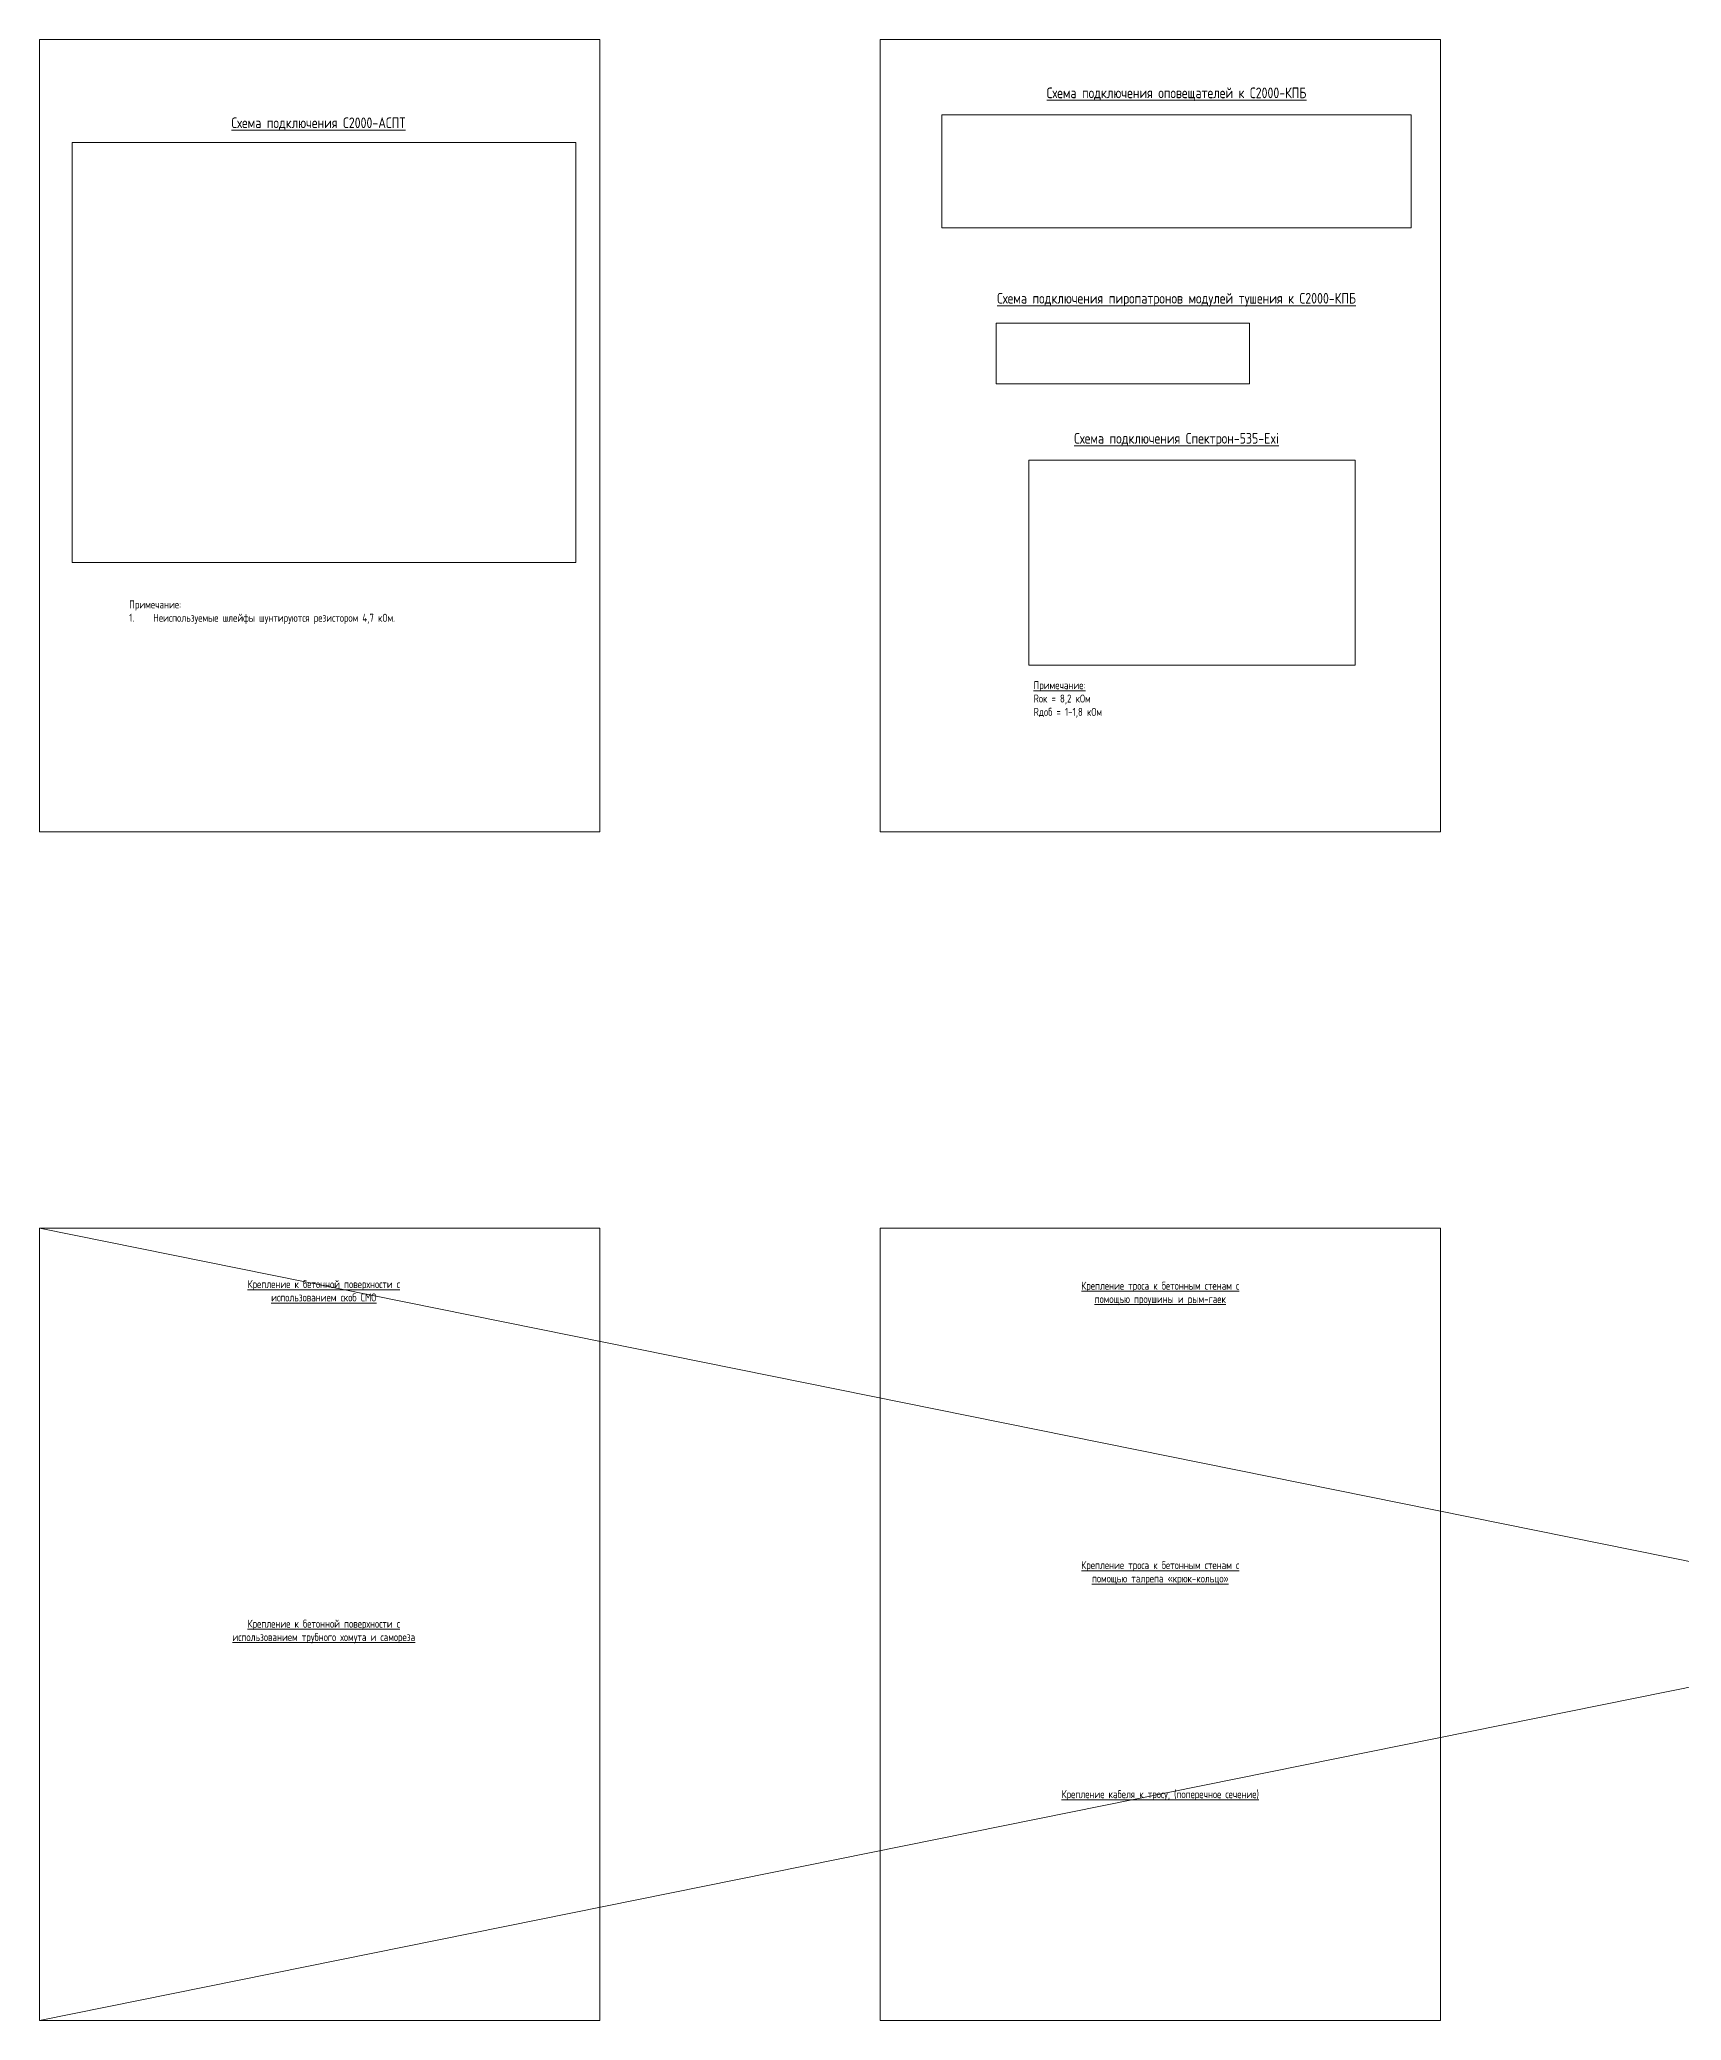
# Model space of a CAD drawing. Header units: millimetres. Extents: x -97100 to 319800, y -166950 to 107250.
# Drawn here: x 172800 to 234330, y -166950 to -92700 of the extents above; entities that cross this region are included whole.
import ezdxf

# ---------------------------------------------------------------- set-up
doc = ezdxf.new("R2010")
doc.units = ezdxf.units.MM
doc.header["$XCLIPFRAME"] = 2
doc.styles.get("Standard").update_dxf_attribs({"font": 'GOST2304A.ttf'})
picture_1 = doc.add_image_def('image2.png', size_in_pixel=(831, 200))
picture_2 = doc.add_image_def('image4.png', size_in_pixel=(1347, 1123))
picture_3 = doc.add_image_def('image6.png', size_in_pixel=(732, 175))
picture_4 = doc.add_image_def('image7.png', size_in_pixel=(823, 743))

# ---------------------------------------------------------------- blocks, each defined once
blk = doc.blocks.new('*U34')
at = {"color": 9, "linetype": 'Continuous', "lineweight": 0}
blk.add_lwpolyline([(-10500, 14850), (10500, 14850), (10500, -14850), (-10500, -14850)], close=True, dxfattribs=at)
blk = doc.blocks.new('*U35')
at = {"color": 0, "linetype": 'ByBlock', "lineweight": -2, "transparency": 16777216}
for p in [(0, 0), (31500, 0), (0, -44550), (31500, -44550)]:
    blk.add_blockref('*U34', p, dxfattribs=at)

msp = doc.modelspace()

# ---------------------------------------------------------------- linework, layer by layer
at = {"color": 7, "linetype": 'Continuous', "lineweight": 20}
msp.add_lwpolyline([(172800, -137250), (319800, -166950), (319800, -137250), (172800, -166950)], dxfattribs=at)

# ---------------------------------------------------------------- block references
at = {"color": 7, "linetype": 'Continuous', "lineweight": 9}
msp.add_blockref('*U35', (183300, -107550), dxfattribs=at)

# ---------------------------------------------------------------- texts
at = {"color": 7, "linetype": 'Continuous', "lineweight": 20, "attachment_point": 5}
for s, insert, char_height, width in [('{\\LСхема подключения оповещателей к С2000-КПБ}', (215409.50581, -94750), 400, 11645.6582767), ('{\\LСхема подключения С2000-АСПТ}', (183250, -95850), 400, 7143.4282283), ('{\\LСхема подключения пиропатронов модулей тушения к С2000-КПБ}', (215409.50581, -102450), 400, 14288.6250403), ('{\\LСхема подключения Спектрон-535-Exi}', (215409.50581, -107700), 400, 14288.6250403), ('{\\LКрепление к бетонной поверхности с использованием скоб СМО}', (183450, -139600), 300, 7143.4282283), ('{\\LКрепление троса к бетонным стенам с помощью проушины и рым-гаек}', (214800, -139700), 300, 7143.4282283), ('{\\LКрепление троса к бетонным стенам с помощью талрепа «крюк-кольцо»}', (214800, -150174.54353), 300, 7143.4282283), ('{\\LКрепление к бетонной поверхности с использованием трубного хомута и самореза }', (183450, -152371.02125), 300, 7143.4282283), ('{\\LКрепление кабеля к тросу, (поперечное сечение)}', (214800, -158511.80024), 300, 7736.5021455)]:
    msp.add_mtext(s, dxfattribs=dict(at, insert=insert, char_height=char_height, width=width))
at = {"color": 7, "lineweight": 30, "insert": (176156.57103, -113723.86445), "char_height": 300, "width": 11857.9059024, "attachment_point": 1}
msp.add_mtext('Примечание:\\P\\pi-900,l900,t900;1.^IНеиспользуемые шлейфы шунтируются резистором 4,7 кОм.{\\H1.5x; }', dxfattribs=at)
at = {"color": 7, "lineweight": 20, "insert": (210050, -116750), "char_height": 300, "width": 11857.9059024, "attachment_point": 1}
msp.add_mtext('{\\LПримечание:\\P}Rок = 8,2 кОм{\\H1.5x; }\\PRдоб = 1-1,8 кОм{\\H1.3333x; }', dxfattribs=at)

# ---------------------------------------------------------------- pictures from other files: only their frames are drawn
at = {"color": 7, "linetype": 'Continuous', "lineweight": 0, "true_color": 0xffffff}
image = msp.add_image(picture_1, insert=(206613.01086, -99750), size_in_units=(17587.30159, 4232.80423), dxfattribs=at)
image.dxf.flags = 7
image = msp.add_image(picture_2, insert=(174017.75152, -112300), size_in_units=(18882.24848, 15742.21607), dxfattribs=at)
image.dxf.flags = 7
image = msp.add_image(picture_3, insert=(208650, -105600), size_in_units=(9500, 2271.17486), dxfattribs=at)
image.dxf.flags = 7
image = msp.add_image(picture_4, insert=(209875.09514, -119500), size_in_units=(12226.61358, 11038.12137), dxfattribs=at)
image.set_boundary_path([(-0.5, -0.5), (822.3849824, 517.0042009)])

doc.saveas('drawing.dxf')
